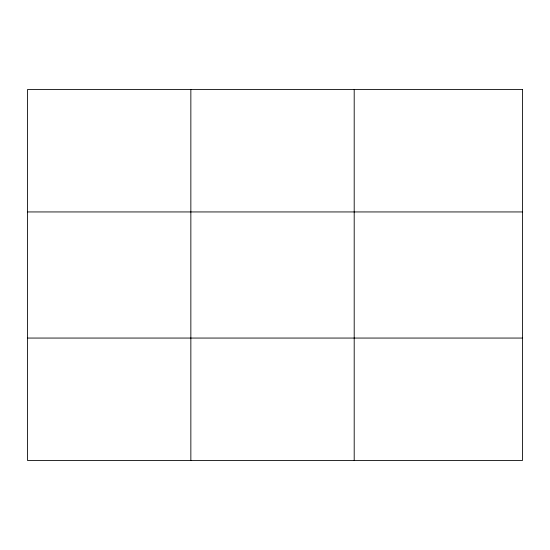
<?xml version="1.0" encoding="UTF-8"?>
<svg xmlns="http://www.w3.org/2000/svg" width="550" height="550" viewBox="0 0 550 550"><rect width="100%" height="100%" fill="white"/><g stroke="black" fill="none" stroke-linecap="round" stroke-linejoin="round"><path stroke-width="0.82" d="M190.85 460.453L190.85 89.547M354.2 460.453L354.2 89.547M27.5 211.942L522.5 211.942M27.5 338.058L522.5 338.058M522.5 89.547L522.5 460.453L27.5 460.453L27.5 89.547L522.5 89.547"/></g></svg>
